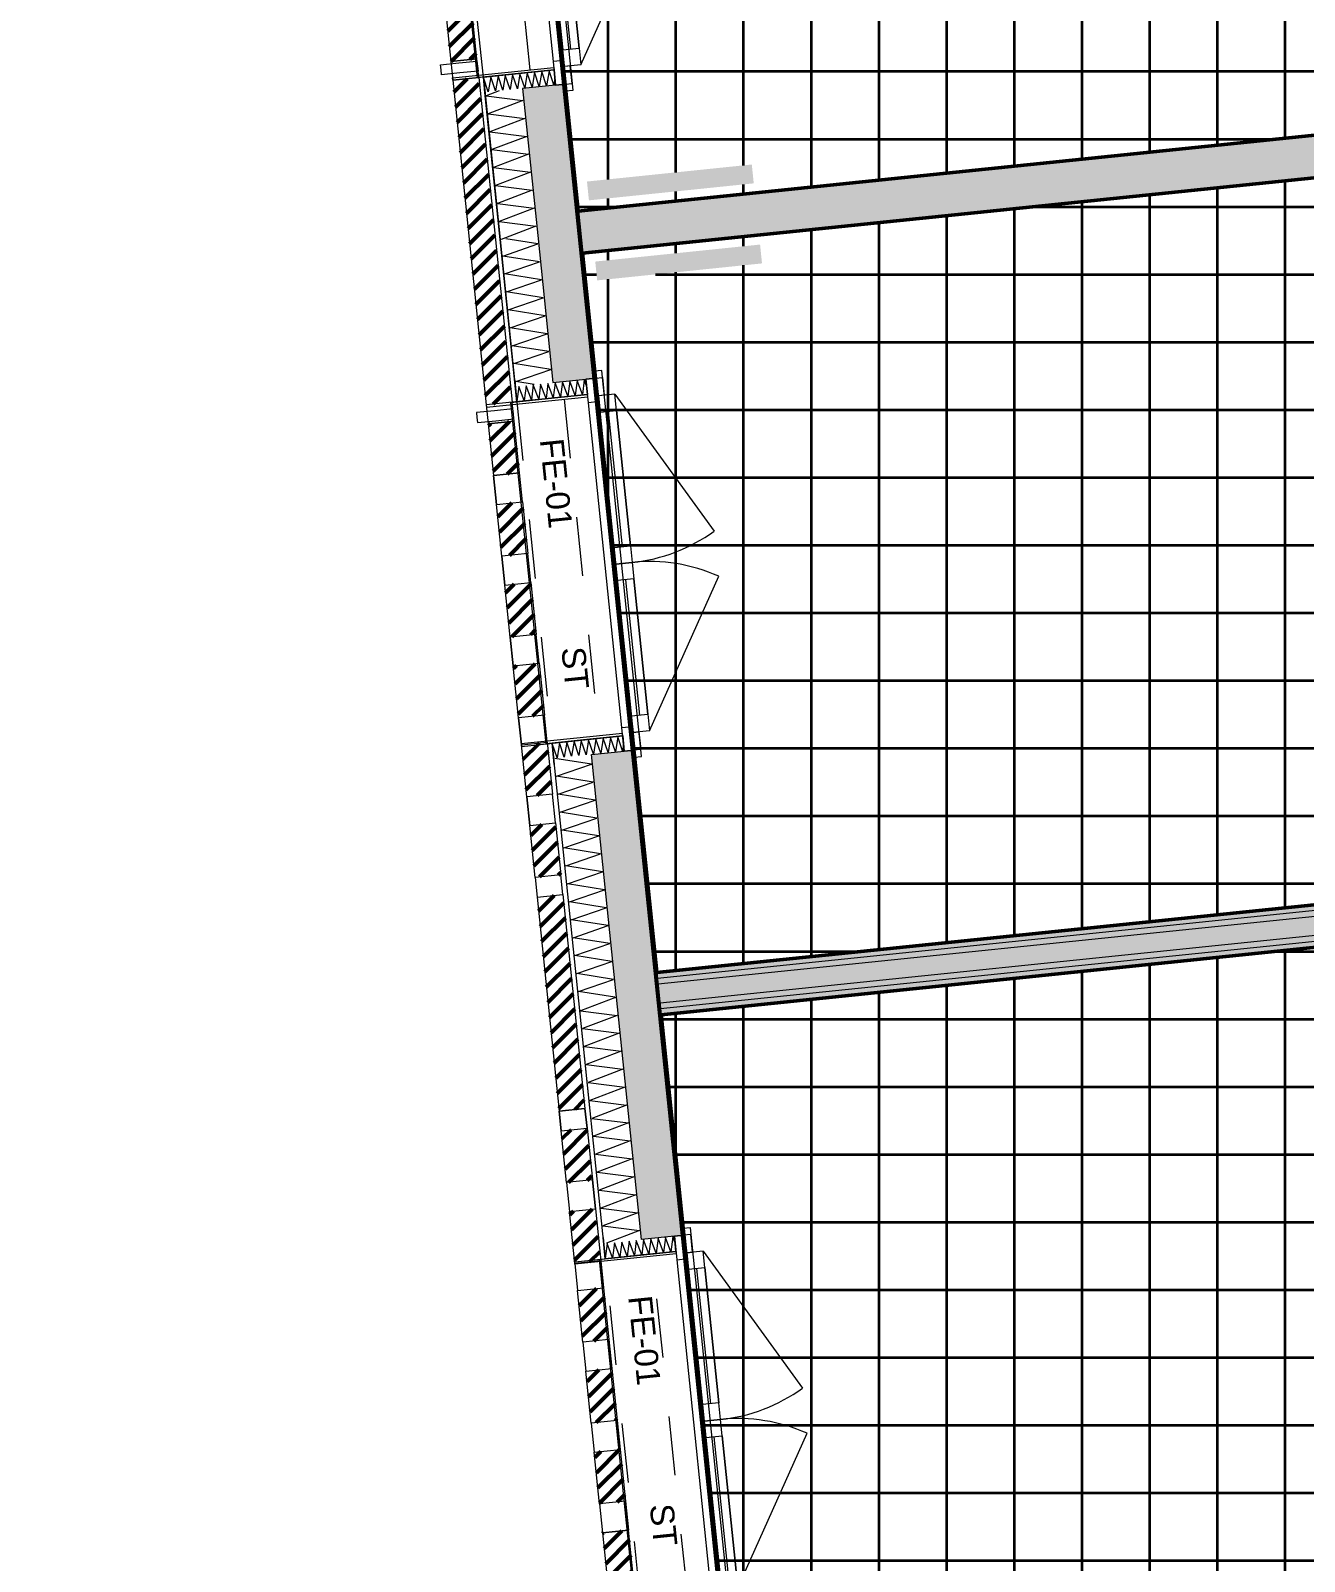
# Model space of a CAD drawing. Header units: metres. Extents: x 399 to 3028, y -427 to 863.
# Drawn here: x 738.3 to 743.69, y -325.49 to -319.02 of the extents above; entities that cross this region are included whole.
import ezdxf

# ---------------------------------------------------------------- set-up
doc = ezdxf.new("R2010")
doc.units = ezdxf.units.M
doc.linetypes.add('IMPORT-Traits plan _6_', pattern=[0.5, 0.25, -0.25])
for name, color, linetype, lineweight in [('01-Dalles_3D_Stylo_No__1', 250, 'Continuous', 9), ('01-Murs LOGTS', 250, 'Continuous', 9), ('01-Murs LOGTS_Stylo_No__1', 250, 'Continuous', 9), ('01-Murs LOGTS_Stylo_No__2', 8, 'Continuous', 9), ('01-Murs_structure', 250, 'Continuous', 9), ('01-Murs_structure_Stylo_No__1', 250, 'Continuous', 9), ('01-Murs_structure_Stylo_No__101', 50, 'Continuous', 50), ('01-Murs_structure_Stylo_No__2', 8, 'Continuous', 9), ('02-Serrurerie_2nd oeuvre_Stylo_No__1', 250, 'Continuous', 9), ('03-Mobilier 3D_3D_Stylo_No__62', 253, 'Continuous', 9), ('06-SHAB pièces 50_Stylo_No__102', 71, 'Continuous', 50), ('AES-Charge', 5, 'Continuous', 35), ('Fenêtres ARCHICAD_Stylo_No__1', 250, 'Continuous', 9), ('Marques de fenêtre ARCHICAD_Stylo_No__1', 250, 'Continuous', 9), ('Plan De Charge - PH R_1_dwg', 8, 'Continuous', 9)]:
    doc.layers.add(name, color=color, linetype=linetype, lineweight=lineweight)
doc.styles.add('Arial', font='arial.ttf', dxfattribs={"height": 0.1})
pattern_1 = [(45, (-84.054, 39.28), (-0.035355339, 0.035355339), [])]

# ---------------------------------------------------------------- blocks, each defined once
blk = doc.blocks.new('Plan De Charge - PH R_1_dwg__X156-779314-Plan De Charge - PH R_1 1_100')
at = {"layer": '01-Murs_structure_Stylo_No__2', "flags": 128}
for points in [[(389.1412, -319.2749), (389.0873, -319.2955), (389.2424, -319.315), (389.0951, -319.3713), (389.2502, -319.3908)], [(389.2502, -319.3908), (389.1029, -319.447), (389.258, -319.4666)], [(389.258, -319.4666), (389.1107, -319.5228), (389.2658, -319.5424)], [(389.2658, -319.5424), (389.1185, -319.5986), (389.2736, -319.6182)], [(389.2736, -319.6182), (389.1263, -319.6744), (389.2814, -319.694)], [(389.2814, -319.694), (389.1342, -319.7502), (389.2893, -319.7698)], [(389.2893, -319.7698), (389.142, -319.826), (389.2971, -319.8456)], [(389.2971, -319.8456), (389.1498, -319.9018), (389.1499, -319.9018)]]:
    blk.add_lwpolyline(points, dxfattribs=at)
blk = doc.blocks.new('Plan De Charge - PH R_1_dwg__X157-779315-Plan De Charge - PH R_1 1_100')
at = {"layer": '01-Murs_structure_Stylo_No__2', "flags": 128}
for points in [[(389.1062, -319.2147), (389.096, -319.278), (389.0754, -319.2179)], [(389.137, -319.2116), (389.1268, -319.2748), (389.1062, -319.2147)], [(389.1677, -319.2084), (389.1576, -319.2716), (389.137, -319.2116)], [(389.1985, -319.2052), (389.1884, -319.2685), (389.1677, -319.2084)], [(389.2293, -319.202), (389.2192, -319.2653), (389.1985, -319.2052)], [(389.2601, -319.1989), (389.25, -319.2621), (389.2293, -319.202)], [(389.2909, -319.1957), (389.2808, -319.2589), (389.2601, -319.1989)], [(389.3217, -319.1925), (389.3115, -319.2557), (389.2909, -319.1957)], [(389.3774, -319.2225), (389.3731, -319.2494), (389.3525, -319.1893), (389.3423, -319.2526), (389.3217, -319.1925)]]:
    blk.add_lwpolyline(points, dxfattribs=at)
blk = doc.blocks.new('Plan De Charge - PH R_1_dwg_Fenêtre châssis double 22-779317-Plan De Charge - PH R_1 1_100')
at = {"layer": 'Fenêtres ARCHICAD_Stylo_No__1', "linetype": 'IMPORT-Traits plan _6_'}
for p, q in [((389.4201, -319.2461), (389.258, -317.6745)), ((389.0752, -319.2164), (388.9265, -317.774)), ((389.2731, -319.1859), (389.1264, -317.7634))]:
    blk.add_line(p, q, dxfattribs=at)
at = {"layer": 'Fenêtres ARCHICAD_Stylo_No__1'}
for p, q in [((389.3403, -317.7414), (389.7594, -318.3206)), ((389.2779, -317.8182), (389.3368, -318.3902)), ((389.3717, -318.3866), (389.3127, -317.8146)), ((389.3512, -318.5294), (389.4102, -319.1014)), ((389.445, -319.0978), (389.386, -318.5258))]:
    blk.add_line(p, q, dxfattribs=at)
at = {"layer": 'Fenêtres ARCHICAD_Stylo_No__1', "flags": 128}
for points in [[(389.2182, -317.6786), (389.2249, -317.7432), (389.2182, -317.6786), (389.258, -317.6745), (389.2182, -317.6786), (389.2285, -317.778), (389.2732, -317.7734), (389.2707, -317.7486), (389.2955, -317.746), (389.2878, -317.6714), (389.4499, -319.2431), (389.453, -319.2729), (389.4232, -319.276), (389.4201, -319.2461), (389.4499, -319.2431), (389.4422, -319.1684), (389.4174, -319.171), (389.4148, -319.1461), (389.37, -319.1508), (389.3803, -319.2502), (389.4201, -319.2461), (389.3803, -319.2502), (389.3736, -319.1856), (389.3803, -319.2502)], [(389.3736, -319.1856), (389.2344, -319.1999), (389.3736, -319.1856), (389.2344, -319.1999), (389.0752, -319.2164), (389.2344, -319.1999), (389.0752, -319.2164), (389.0504, -319.2189), (388.9016, -317.7766), (388.9265, -317.774), (389.0856, -317.7576), (388.9265, -317.774), (389.0856, -317.7576), (389.2249, -317.7432), (389.0856, -317.7576), (389.2249, -317.7432)], [(389.2285, -317.778), (389.2993, -318.4644), (389.37, -319.1508)], [(389.487, -319.1638), (389.4174, -319.171), (389.4102, -319.1014), (389.4798, -319.0942), (389.487, -319.1638), (389.7791, -318.5112)]]:
    blk.add_lwpolyline(points, dxfattribs=at)
for points in [[(389.2549, -317.6446), (389.258, -317.6745), (389.2549, -317.6446), (389.2848, -317.6415), (389.2878, -317.6714), (389.258, -317.6745)], [(388.9172, -317.6845), (388.9265, -317.774)], [(388.7972, -317.7873), (389.2249, -317.7432), (389.2259, -317.7532), (388.7982, -317.7973)], [(389.2707, -317.7486), (389.2779, -317.8182), (389.3475, -317.811), (389.3403, -317.7414)], [(389.3475, -317.811), (389.4065, -318.383), (389.3368, -318.3902), (389.344, -318.4598), (389.4137, -318.4526), (389.4065, -318.383)], [(389.344, -318.4598), (389.3512, -318.5294), (389.4208, -318.5222), (389.4137, -318.4526)], [(389.4208, -318.5222), (389.4798, -319.0942)], [(388.9449, -319.2197), (389.3726, -319.1756), (389.3736, -319.1856), (388.9459, -319.2297)], [(389.0845, -319.3059), (389.0752, -319.2164)], [(389.4232, -319.276), (389.4201, -319.2461)]]:
    blk.add_lwpolyline(points, close=True, dxfattribs=at)
at = {"layer": 'Fenêtres ARCHICAD_Stylo_No__1'}
for centre, start, end in [((389.3403, -317.7414), 275.88815, 305.88815), ((389.487, -319.1638), 65.88815, 95.88815)]:
    blk.add_arc(centre, 0.715, start, end, dxfattribs=at)
blk = doc.blocks.new('Plan De Charge - PH R_1_dwg__X163-779323-Plan De Charge - PH R_1 1_100')
at = {"layer": '01-Murs_structure_Stylo_No__2', "flags": 128}
for points in [[(389.6293, -323.104), (389.6332, -323.1045), (389.4859, -323.1607), (389.641, -323.1803), (389.4937, -323.2365), (389.6488, -323.256)], [(389.6488, -323.256), (389.5015, -323.3123), (389.6566, -323.3318)], [(389.6566, -323.3318), (389.5093, -323.388), (389.6644, -323.4076)], [(389.6644, -323.4076), (389.5171, -323.4638), (389.6723, -323.4834)], [(389.6723, -323.4834), (389.525, -323.5396), (389.6801, -323.5592)], [(389.6801, -323.5592), (389.5328, -323.6154), (389.6879, -323.635), (389.5406, -323.6912), (389.6957, -323.7108), (389.5484, -323.767), (389.7035, -323.7866), (389.5562, -323.8428), (389.7113, -323.8624), (389.564, -323.9186), (389.7192, -323.9381), (389.5719, -323.9944), (389.727, -324.0139), (389.5797, -324.0701), (389.7348, -324.0897), (389.5953, -324.1429)]]:
    blk.add_lwpolyline(points, dxfattribs=at)
blk = doc.blocks.new('Plan De Charge - PH R_1_dwg__X166-779326-Plan De Charge - PH R_1 1_100')
at = {"layer": '01-Murs_structure_Stylo_No__2', "flags": 128}
for points in [[(389.6515, -324.2009), (389.6287, -324.1411), (389.6207, -324.2041)], [(389.6823, -324.1977), (389.6595, -324.1379), (389.6515, -324.2009)], [(389.7131, -324.1946), (389.6903, -324.1347), (389.6823, -324.1977)], [(389.7439, -324.1914), (389.721, -324.1316), (389.7131, -324.1946)], [(389.7747, -324.1882), (389.7518, -324.1284), (389.7439, -324.1914)], [(389.8055, -324.185), (389.7826, -324.1252), (389.7747, -324.1882)], [(389.8362, -324.1819), (389.8134, -324.122), (389.8055, -324.185)], [(389.8847, -324.1411), (389.875, -324.1157), (389.867, -324.1787), (389.8442, -324.1189), (389.8362, -324.1819)], [(389.6207, -324.2041), (389.5979, -324.1443), (389.5899, -324.2073)]]:
    blk.add_lwpolyline(points, dxfattribs=at)
blk = doc.blocks.new('Plan De Charge - PH R_1_dwg_Fenêtre châssis double 22-779327-Plan De Charge - PH R_1 1_100')
at = {"layer": 'Fenêtres ARCHICAD_Stylo_No__1', "linetype": 'IMPORT-Traits plan _6_'}
for p, q in [((390.0837, -325.681), (389.9216, -324.1093)), ((389.9368, -325.6207), (389.7901, -324.1983)), ((389.7388, -325.6512), (389.5901, -324.2088))]:
    blk.add_line(p, q, dxfattribs=at)
at = {"layer": 'Fenêtres ARCHICAD_Stylo_No__1'}
for p, q in [((390.0039, -324.1762), (390.4231, -324.7555)), ((389.9415, -324.253), (390.0005, -324.825)), ((390.0353, -324.8214), (389.9763, -324.2494)), ((390.0148, -324.9642), (390.0738, -325.5362)), ((390.1086, -325.5326), (390.0496, -324.9606))]:
    blk.add_line(p, q, dxfattribs=at)
at = {"layer": 'Fenêtres ARCHICAD_Stylo_No__1', "flags": 128}
for points in [[(389.9186, -324.0794), (389.9216, -324.1093), (389.9186, -324.0794), (389.9484, -324.0764), (389.9515, -324.1062), (389.9216, -324.1093)], [(389.5809, -324.1193), (389.5901, -324.2088)], [(389.4608, -324.2222), (389.8885, -324.178), (389.8895, -324.188), (389.4618, -324.2321)], [(389.9343, -324.1834), (389.9415, -324.253), (390.0111, -324.2458), (390.0039, -324.1762)], [(390.0111, -324.2458), (390.0701, -324.8178), (390.0005, -324.825), (390.0077, -324.8946), (390.0773, -324.8874), (390.0701, -324.8178)], [(390.0077, -324.8946), (390.0148, -324.9642), (390.0845, -324.9571), (390.0773, -324.8874)], [(390.0845, -324.9571), (390.1435, -325.529)], [(389.6085, -325.6546), (390.0362, -325.6105), (390.0373, -325.6204), (389.6095, -325.6645)], [(389.7481, -325.7407), (389.7388, -325.6512)], [(390.0868, -325.7108), (390.0837, -325.681)]]:
    blk.add_lwpolyline(points, close=True, dxfattribs=at)
for points in [[(389.8818, -324.1134), (389.8885, -324.178), (389.8818, -324.1134), (389.9216, -324.1093), (389.8818, -324.1134), (389.8921, -324.2129), (389.9369, -324.2082), (389.9343, -324.1834), (389.9592, -324.1808), (389.9515, -324.1062), (390.1136, -325.6779), (390.1166, -325.7077), (390.0868, -325.7108), (390.0837, -325.681), (390.1136, -325.6779), (390.1059, -325.6033), (390.081, -325.6058), (390.0784, -325.581), (390.0337, -325.5856), (390.0439, -325.6851), (390.0837, -325.681), (390.0439, -325.6851), (390.0373, -325.6204), (390.0439, -325.6851)], [(390.0373, -325.6204), (389.898, -325.6348), (390.0373, -325.6204), (389.898, -325.6348), (389.7388, -325.6512), (389.898, -325.6348), (389.7388, -325.6512), (389.714, -325.6537), (389.5652, -324.2114), (389.5901, -324.2088), (389.7493, -324.1924), (389.5901, -324.2088), (389.7493, -324.1924), (389.8885, -324.178), (389.7493, -324.1924), (389.8885, -324.178)], [(389.8921, -324.2129), (389.9629, -324.8992), (390.0337, -325.5856)], [(390.1506, -325.5987), (390.081, -325.6058), (390.0738, -325.5362), (390.1435, -325.529), (390.1506, -325.5987), (390.4427, -324.946)]]:
    blk.add_lwpolyline(points, dxfattribs=at)
at = {"layer": 'Fenêtres ARCHICAD_Stylo_No__1'}
for centre, start, end in [((390.0039, -324.1762), 275.88815, 305.88815), ((390.1506, -325.5987), 65.88815, 95.88815)]:
    blk.add_arc(centre, 0.715, start, end, dxfattribs=at)
blk = doc.blocks.new('Plan De Charge - PH R_1_dwg__X167-779328-Plan De Charge - PH R_1 1_100')
at = {"layer": '01-Murs_structure_Stylo_No__2'}
blk.add_line((389.3049, -319.9214), (389.17, -319.8997), dxfattribs=at)
at = {"layer": '01-Murs_structure_Stylo_No__2', "flags": 128}
for points in [[(389.3127, -319.9971), (389.157, -319.9722), (389.3049, -319.9214)], [(389.3205, -320.0729), (389.1649, -320.048), (389.3127, -319.9971)], [(389.3283, -320.1487), (389.1727, -320.1238), (389.3205, -320.0729)], [(389.3362, -320.2245), (389.1805, -320.1995), (389.3283, -320.1487)], [(389.344, -320.3003), (389.1883, -320.2753), (389.3362, -320.2245)], [(389.3518, -320.3761), (389.1961, -320.3511), (389.344, -320.3003)], [(389.2895, -320.5152), (389.2118, -320.5027), (389.3596, -320.4519), (389.2039, -320.4269), (389.3518, -320.3761)]]:
    blk.add_lwpolyline(points, dxfattribs=at)
blk = doc.blocks.new('Plan De Charge - PH R_1_dwg__X168-779329-Plan De Charge - PH R_1 1_100')
at = {"layer": '01-Murs_structure_Stylo_No__2', "flags": 128}
for points in [[(389.5863, -322.6497), (389.4306, -322.6248), (389.5785, -322.574), (389.4228, -322.549), (389.5706, -322.4982), (389.415, -322.4732), (389.5628, -322.4224), (389.4072, -322.3974), (389.555, -322.3466), (389.3993, -322.3216), (389.5472, -322.2708), (389.3915, -322.2458), (389.5394, -322.195), (389.3837, -322.17), (389.5316, -322.1192), (389.3774, -322.0945)], [(389.5941, -322.7255), (389.4384, -322.7006), (389.5863, -322.6497)], [(389.6019, -322.8013), (389.4462, -322.7764), (389.5941, -322.7255)], [(389.6097, -322.8771), (389.4541, -322.8521), (389.6019, -322.8013)], [(389.6175, -322.9529), (389.4619, -322.9279), (389.6097, -322.8771)], [(389.6298, -323.1039), (389.4775, -323.0795), (389.6254, -323.0287), (389.4697, -323.0037), (389.6175, -322.9529)]]:
    blk.add_lwpolyline(points, dxfattribs=at)
blk = doc.blocks.new('Plan De Charge - PH R_1_dwg__X169-779330-Plan De Charge - PH R_1 1_100')
at = {"layer": '01-Murs_structure_Stylo_No__2', "flags": 128}
for points in [[(389.3089, -320.5769), (389.2861, -320.5171), (389.2781, -320.5801)], [(389.3397, -320.5738), (389.3168, -320.5139), (389.3089, -320.5769)], [(389.3705, -320.5706), (389.3476, -320.5108), (389.3397, -320.5738)], [(389.4013, -320.5674), (389.3784, -320.5076), (389.3705, -320.5706)], [(389.432, -320.5642), (389.4092, -320.5044), (389.4013, -320.5674)], [(389.4628, -320.5611), (389.44, -320.5012), (389.432, -320.5642)], [(389.5113, -320.5203), (389.5016, -320.4949), (389.4936, -320.5579), (389.4708, -320.4981), (389.4628, -320.5611)], [(389.2473, -320.5833), (389.2245, -320.5235), (389.2165, -320.5865)], [(389.2781, -320.5801), (389.2553, -320.5203), (389.2473, -320.5833)]]:
    blk.add_lwpolyline(points, dxfattribs=at)
blk = doc.blocks.new('Plan De Charge - PH R_1_dwg__X170-779331-Plan De Charge - PH R_1 1_100')
at = {"layer": '01-Murs_structure_Stylo_No__2', "flags": 128}
for points in [[(389.6119, -322.0065), (389.6018, -322.0698), (389.5811, -322.0097)], [(389.6677, -322.0365), (389.6633, -322.0634), (389.6427, -322.0034), (389.6326, -322.0666), (389.6119, -322.0065)], [(389.3964, -322.0288), (389.3862, -322.092), (389.3656, -322.0319)], [(389.4272, -322.0256), (389.417, -322.0888), (389.3964, -322.0288)], [(389.458, -322.0224), (389.4478, -322.0857), (389.4272, -322.0256)], [(389.4887, -322.0192), (389.4786, -322.0825), (389.458, -322.0224)], [(389.5195, -322.0161), (389.5094, -322.0793), (389.4887, -322.0192)], [(389.5503, -322.0129), (389.5402, -322.0761), (389.5195, -322.0161)], [(389.5811, -322.0097), (389.571, -322.073), (389.5503, -322.0129)]]:
    blk.add_lwpolyline(points, dxfattribs=at)
blk = doc.blocks.new('Plan De Charge - PH R_1_dwg_Fenêtre châssis double 22-779332-Plan De Charge - PH R_1 1_100')
at = {"layer": 'Fenêtres ARCHICAD_Stylo_No__1', "linetype": 'IMPORT-Traits plan _6_'}
for p, q in [((389.5482, -320.4885), (389.7103, -322.0602)), ((389.4167, -320.5775), (389.5634, -321.9999)), ((389.2167, -320.588), (389.3654, -322.0304))]:
    blk.add_line(p, q, dxfattribs=at)
at = {"layer": 'Fenêtres ARCHICAD_Stylo_No__1'}
for p, q in [((389.6271, -321.2042), (389.5681, -320.6322)), ((389.6029, -320.6286), (389.6619, -321.2006)), ((389.7004, -321.9154), (389.6414, -321.3434)), ((389.6762, -321.3399), (389.7352, -321.9118)), ((389.7772, -321.9779), (390.0693, -321.3252))]:
    blk.add_line(p, q, dxfattribs=at)
at = {"layer": 'Fenêtres ARCHICAD_Stylo_No__1', "flags": 128}
for points in [[(389.2074, -320.4985), (389.2167, -320.588)], [(389.5451, -320.4587), (389.5482, -320.4885)], [(389.0884, -320.6113), (389.5161, -320.5672), (389.5151, -320.5573), (389.0874, -320.6014)], [(389.6967, -321.197), (389.6377, -320.625)], [(389.6342, -321.2738), (389.6271, -321.2042), (389.6967, -321.197), (389.7039, -321.2666)], [(389.77, -321.9082), (389.711, -321.3363), (389.6414, -321.3434), (389.6342, -321.2738), (389.7039, -321.2666), (389.711, -321.3363)], [(389.7076, -321.985), (389.7004, -321.9154), (389.77, -321.9082), (389.7772, -321.9779)], [(389.2361, -322.0437), (389.6638, -321.9996), (389.6628, -321.9897), (389.2351, -322.0338)], [(389.3747, -322.1199), (389.3654, -322.0304)], [(389.7134, -322.09), (389.7103, -322.0602), (389.7134, -322.09), (389.7432, -322.0869), (389.7401, -322.0571), (389.7103, -322.0602)]]:
    blk.add_lwpolyline(points, close=True, dxfattribs=at)
for points in [[(389.6705, -322.0643), (389.6638, -321.9996), (389.6705, -322.0643), (389.7103, -322.0602), (389.6705, -322.0643), (389.6603, -321.9648), (389.705, -321.9602), (389.7076, -321.985), (389.7325, -321.9825), (389.7401, -322.0571), (389.5781, -320.4854), (389.575, -320.4556), (389.5451, -320.4587), (389.5482, -320.4885), (389.5781, -320.4854), (389.5858, -320.56), (389.5609, -320.5626), (389.5635, -320.5875), (389.5187, -320.5921), (389.5084, -320.4926), (389.5482, -320.4885), (389.5084, -320.4926), (389.5151, -320.5573), (389.5084, -320.4926)], [(389.6638, -321.9996), (389.5246, -322.014), (389.6638, -321.9996), (389.5246, -322.014), (389.3654, -322.0304), (389.5246, -322.014), (389.3654, -322.0304), (389.3406, -322.0329), (389.1918, -320.5906), (389.2167, -320.588), (389.3758, -320.5716), (389.2167, -320.588), (389.3758, -320.5716), (389.5151, -320.5573), (389.3758, -320.5716), (389.5151, -320.5573)], [(389.6305, -320.5554), (389.5609, -320.5626), (389.5681, -320.6322), (389.6377, -320.625), (389.6305, -320.5554), (390.0497, -321.1347)], [(389.6603, -321.9648), (389.5895, -321.2784), (389.5187, -320.5921)]]:
    blk.add_lwpolyline(points, dxfattribs=at)
at = {"layer": 'Fenêtres ARCHICAD_Stylo_No__1'}
for centre, start, end in [((389.6305, -320.5554), 275.88815, 305.88815), ((389.7772, -321.9779), 65.88815, 95.88815)]:
    blk.add_arc(centre, 0.715, start, end, dxfattribs=at)
blk = doc.blocks.new('Plan De Charge - PH R_1_dwg-779150-Plan De Charge - PH R_1 1_100')
at = {"layer": '01-Murs LOGTS', "lineweight": 35}
for color, points in [(18, [(389.4951, -319.9608), (395.8656, -319.3038), (395.8463, -319.1249), (389.4767, -319.7818), (389.4874, -319.8858)]), (10, [(389.8107, -323.0241), (395.3666, -322.4511), (395.3641, -322.4262), (389.8081, -322.9992)]), (10, [(389.8133, -323.049), (395.3692, -322.476), (395.3666, -322.4511), (389.8107, -323.0241)]), (10, [(389.824, -323.1534), (395.38, -322.5804), (395.3774, -322.5556), (389.8215, -323.1285)]), (10, [(389.8266, -323.1783), (395.3825, -322.6053), (395.3774, -322.5807), (389.824, -323.1534)])]:
    blk.add_hatch(color=color, dxfattribs=at).paths.add_polyline_path(points)
at = {"layer": '01-Murs LOGTS_Stylo_No__2'}
h = blk.add_hatch(dxfattribs=at)
h.set_pattern_fill('FP_68', color=256, style=0, pattern_type=2)
h.set_pattern_definition([(275.888, (-84.054, 39.28), (0.051725665, 0.0053343786), [0.03, -0.06]), (275.888, (-84.023, 39.238), (0.051725665, 0.0053343786), [0.03, -0.06]), (335.888, (-84.05, 39.25), (0.021243125, 0.047462929), [0.03, -0.06]), (335.888, (-83.999, 39.256), (0.021243125, 0.047462929), [0.03, -0.06]), (35.888, (-84.054, 39.28), (-0.03048254, 0.0421285505), [0.03, -0.06]), (35.888, (-84.002, 39.285), (-0.03048254, 0.0421285505), [0.03, -0.06])])
h.paths.add_polyline_path([(389.8215, -323.1285), (395.3774, -322.5556), (395.3666, -322.4762), (389.8133, -323.049), (389.8189, -323.1032)])
at = {"layer": '01-Murs_structure', "lineweight": 35}
for points in [[(389.3051, -319.8858), (389.4842, -319.8673), (389.4201, -319.2461), (389.241, -319.2646), (389.258, -319.4291)], [(389.3692, -320.507), (389.5482, -320.4885), (389.4842, -319.8673), (389.3051, -319.8858), (389.3677, -320.4926)], [(389.6369, -323.1032), (389.816, -323.0847), (389.7103, -322.0602), (389.5313, -322.0786), (389.635, -323.0847)], [(389.7426, -324.1278), (389.9216, -324.1093), (389.8133, -323.085), (389.6369, -323.1032), (389.7411, -324.1134)]]:
    blk.add_hatch(color=18, dxfattribs=at).paths.add_polyline_path(points)
at = {"layer": '01-Murs_structure_Stylo_No__101'}
h = blk.add_hatch(dxfattribs=at)
h.set_pattern_fill('FP_65', color=256, style=0, pattern_type=2)
h.set_pattern_definition(pattern_1)
h.paths.add_polyline_path([(388.9377, -319.1504), (389.0471, -319.1391), (389.0246, -318.9202), (388.9152, -318.9315)])
h = blk.add_hatch(dxfattribs=at)
h.set_pattern_fill('FP_65', color=256, style=0, pattern_type=2)
h.set_pattern_definition(pattern_1)
h.paths.add_polyline_path([(389.0166, -319.9155), (389.1261, -319.9042), (389.0553, -319.2186), (388.9459, -319.2299), (388.9733, -319.4952)])
h = blk.add_hatch(dxfattribs=at)
h.set_pattern_fill('FP_65', color=256, style=0, pattern_type=2)
h.set_pattern_definition(pattern_1)
h.paths.add_polyline_path([(389.0873, -320.6012), (389.1968, -320.5899), (389.1261, -319.9042), (389.0166, -319.9155)])
h = blk.add_hatch(dxfattribs=at)
h.set_pattern_fill('FP_65', color=256, style=0, pattern_type=2)
h.set_pattern_definition(pattern_1)
h.paths.add_polyline_path([(389.1181, -320.8995), (389.2275, -320.8882), (389.205, -320.6694), (389.0955, -320.6807)])
h = blk.add_hatch(dxfattribs=at)
h.set_pattern_fill('FP_65', color=256, style=0, pattern_type=2)
h.set_pattern_definition(pattern_1)
h.paths.add_polyline_path([(389.1533, -321.2407), (389.2627, -321.2294), (389.2402, -321.0106), (389.1307, -321.0218)])
h = blk.add_hatch(dxfattribs=at)
h.set_pattern_fill('FP_65', color=256, style=0, pattern_type=2)
h.set_pattern_definition(pattern_1)
h.paths.add_polyline_path([(389.1885, -321.5818), (389.2979, -321.5706), (389.2753, -321.3517), (389.1659, -321.363)])
h = blk.add_hatch(dxfattribs=at)
h.set_pattern_fill('FP_65', color=256, style=0, pattern_type=2)
h.set_pattern_definition(pattern_1)
h.paths.add_polyline_path([(389.2237, -321.923), (389.3331, -321.9117), (389.3105, -321.6929), (389.2011, -321.7042)])
h = blk.add_hatch(dxfattribs=at)
h.set_pattern_fill('FP_65', color=256, style=0, pattern_type=2)
h.set_pattern_definition(pattern_1)
h.paths.add_polyline_path([(389.2581, -322.2565), (389.3675, -322.2452), (389.3449, -322.0263), (389.2355, -322.0376)])
h = blk.add_hatch(dxfattribs=at)
h.set_pattern_fill('FP_65', color=256, style=0, pattern_type=2)
h.set_pattern_definition(pattern_1)
h.paths.add_polyline_path([(389.2932, -322.5976), (389.4027, -322.5863), (389.3801, -322.3675), (389.2707, -322.3788)])
h = blk.add_hatch(dxfattribs=at)
h.set_pattern_fill('FP_65', color=256, style=0, pattern_type=2)
h.set_pattern_definition(pattern_1)
h.paths.add_polyline_path([(389.3484, -323.1329), (389.4579, -323.1217), (389.4113, -322.6701), (389.3019, -322.6814)])
h = blk.add_hatch(dxfattribs=at)
h.set_pattern_fill('FP_65', color=256, style=0, pattern_type=2)
h.set_pattern_definition(pattern_1)
h.paths.add_polyline_path([(389.395, -323.5845), (389.5044, -323.5732), (389.4579, -323.1217), (389.3484, -323.1329)])
h = blk.add_hatch(dxfattribs=at)
h.set_pattern_fill('FP_65', color=256, style=0, pattern_type=2)
h.set_pattern_definition(pattern_1)
h.paths.add_polyline_path([(389.4262, -323.8871), (389.5356, -323.8758), (389.5131, -323.657), (389.4037, -323.6683)])
h = blk.add_hatch(dxfattribs=at)
h.set_pattern_fill('FP_65', color=256, style=0, pattern_type=2)
h.set_pattern_definition(pattern_1)
h.paths.add_polyline_path([(389.4614, -324.2283), (389.5708, -324.217), (389.5483, -323.9981), (389.4388, -324.0094)])
h = blk.add_hatch(dxfattribs=at)
h.set_pattern_fill('FP_65', color=256, style=0, pattern_type=2)
h.set_pattern_definition(pattern_1)
h.paths.add_polyline_path([(389.4958, -324.5617), (389.6052, -324.5504), (389.5827, -324.3316), (389.4732, -324.3429)])
h = blk.add_hatch(dxfattribs=at)
h.set_pattern_fill('FP_65', color=256, style=0, pattern_type=2)
h.set_pattern_definition(pattern_1)
h.paths.add_polyline_path([(389.531, -324.9029), (389.6404, -324.8916), (389.6178, -324.6727), (389.5084, -324.684)])
h = blk.add_hatch(dxfattribs=at)
h.set_pattern_fill('FP_65', color=256, style=0, pattern_type=2)
h.set_pattern_definition(pattern_1)
h.paths.add_polyline_path([(389.5662, -325.244), (389.6756, -325.2327), (389.653, -325.0139), (389.5436, -325.0252)])
h = blk.add_hatch(dxfattribs=at)
h.set_pattern_fill('FP_65', color=256, style=0, pattern_type=2)
h.set_pattern_definition(pattern_1)
h.paths.add_polyline_path([(389.6014, -325.5852), (389.7108, -325.5739), (389.6882, -325.3551), (389.5788, -325.3664)])
at = {"layer": '03-Mobilier 3D_3D_Stylo_No__62', "lineweight": 35}
for points in [[(389.521, -319.737), (390.2173, -319.6652), (390.2091, -319.5856), (389.5128, -319.6575)], [(389.5559, -320.0752), (390.2522, -320.0034), (390.244, -319.9238), (389.5477, -319.9956), (389.5482, -320.0006)]]:
    blk.add_hatch(color=43, dxfattribs=at).paths.add_polyline_path(points)
at = {"layer": 'AES-Charge'}
h = blk.add_hatch(dxfattribs=at)
h.set_pattern_fill('FP_93', color=1, style=0, pattern_type=2)
h.set_pattern_definition([(0, (46.337, 45.172), (0, 0.286), []), (90, (46.337, 45.172), (-0.286, 2e-17), [])])
h.paths.add_polyline_path([(390.8075, -332.6989), (393.8102, -332.5987), (393.8101, -332.5933), (393.8299, -332.593), (393.83, -332.5991), (393.9145, -332.5964), (393.9144, -332.5914), (393.9343, -332.5911), (393.9343, -332.5957), (397.2228, -332.4872), (397.0443, -330.7576), (396.4523, -330.8187), (396.4217, -330.5218), (396.1257, -330.5523), (396.1205, -330.5026), (397.0084, -330.4105), (396.9241, -329.593), (396.1118, -329.6768), (396.0436, -329.0404), (390.4896, -329.6132), (390.4737, -329.4339), (396.0277, -328.8611), (395.9617, -328.2208), (396.7738, -328.1365), (396.6894, -327.3191), (395.8016, -327.4106), (395.7965, -327.3609), (396.0925, -327.3304), (396.0619, -327.0334), (396.6536, -326.9719), (396.5264, -325.739), (390.1581, -326.3957), (390.1396, -326.2167), (396.5079, -325.5596), (396.3806, -324.3265), (395.789, -324.3875), (395.7584, -324.0906), (395.4624, -324.1211), (395.4573, -324.0713), (396.3448, -323.9793), (396.2604, -323.1618), (395.4486, -323.2456), (395.38, -322.6056), (389.8266, -323.1783), (389.8107, -322.999), (395.3641, -322.4262), (395.298, -321.786), (396.1097, -321.7017), (396.0254, -320.8843), (395.138, -320.9758), (395.1329, -320.9261), (395.4289, -320.8955), (395.3982, -320.5986), (395.9896, -320.5371), (395.8623, -319.3042), (389.4951, -319.9608), (389.4767, -319.7818), (395.8438, -319.1248), (395.7166, -317.8917), (395.1254, -317.9527), (395.0947, -317.6557), (394.7988, -317.6863), (394.7936, -317.6365), (395.6807, -317.5444), (395.5964, -316.7271), (394.7849, -316.8108), (394.7163, -316.1707), (389.1636, -316.7434), (389.1477, -316.5641), (394.7004, -315.9914), (394.6344, -315.3511), (395.4457, -315.2669), (395.3614, -314.4495), (394.4744, -314.541), (394.4693, -314.4912), (394.7652, -314.4607), (394.7346, -314.1638), (395.3255, -314.1022), (395.1983, -312.8694), (388.8321, -313.5259), (388.8137, -313.3469), (395.1798, -312.69), (395.0525, -311.4569), (394.4617, -311.5178), (394.4311, -311.2209), (394.1351, -311.2514), (394.13, -311.2017), (395.0167, -311.1096), (394.9301, -310.2925), (394.1213, -310.3759), (394.0527, -309.7359), (388.5006, -310.3085), (388.4847, -310.1292), (394.0368, -309.5566), (393.9708, -308.9163), (394.7817, -308.832), (394.6973, -308.0147), (393.8108, -308.1062), (393.8056, -308.0564), (394.1016, -308.0259), (394.071, -307.729), (394.6615, -307.6674), (394.5343, -306.4346), (388.1692, -307.0911), (388.1507, -306.912), (394.5157, -306.2551), (394.3885, -305.0221), (393.7981, -305.083), (393.7675, -304.7861), (393.4715, -304.8166), (393.4664, -304.7669), (394.3527, -304.6748), (394.2671, -303.8576), (393.4577, -303.9411), (393.3891, -303.3011), (387.8377, -303.8736), (387.8218, -303.6943), (393.3732, -303.1218), (393.3071, -302.4815), (394.1176, -302.3972), (394.0333, -301.5799), (393.1471, -301.6713), (393.142, -301.6216), (393.438, -301.5911), (393.4074, -301.2941), (393.9975, -301.2326), (393.8702, -299.9998), (387.5062, -300.6562), (387.4877, -300.4771), (391.3272, -300.0811), (391.2099, -298.9439), (390.5633, -299.0106), (390.4945, -298.3429), (390.5442, -298.3378), (390.6079, -298.9557), (391.8227, -298.8304), (391.7589, -298.2125), (391.8087, -298.2074), (391.8331, -298.4441), (391.9366, -298.4334), (391.9418, -298.4831), (391.8382, -298.4938), (391.8775, -298.875), (391.2596, -298.9387), (391.3769, -300.076), (393.0392, -299.9026), (392.9672, -299.204), (393.7794, -299.1198), (393.6951, -298.3023), (392.8072, -298.3939), (392.802, -298.3441), (393.098, -298.3136), (393.0674, -298.0167), (393.6592, -297.9551), (393.5069, -296.4786), (392.8852, -296.5687), (392.8847, -296.5658), (391.994, -296.6948), (391.9945, -296.6978), (389.6841, -297.0326), (389.6837, -297.0295), (388.793, -297.1585), (388.7934, -297.1617), (387.1676, -297.3983), (387.226, -297.9667), (387.2215, -297.9671), (387.3836, -299.5388), (387.3878, -299.5384), (387.5573, -301.184), (387.5533, -301.1844), (387.7153, -302.7561), (387.7194, -302.7557), (387.9307, -304.8048), (387.9266, -304.8052), (388.0887, -306.3769), (388.0928, -306.3765), (388.221, -307.6188), (388.2168, -307.6193), (388.3788, -309.1909), (388.383, -309.1905), (388.5944, -311.2396), (388.5901, -311.2401), (388.7522, -312.8118), (388.7565, -312.8113), (388.8846, -314.0537), (388.8803, -314.0541), (389.0423, -315.6258), (389.0467, -315.6253), (389.258, -317.6745), (389.2536, -317.6749), (389.4157, -319.2466), (389.4201, -319.2461), (389.5482, -320.4885), (389.5438, -320.489), (389.7058, -322.0606), (389.7103, -322.0602), (389.9216, -324.1093), (389.9171, -324.1098), (390.0792, -325.6814), (390.0837, -325.681), (390.2118, -326.9233), (390.2073, -326.9238), (390.3693, -328.4955), (390.3739, -328.495), (390.5853, -330.5441), (390.5806, -330.5446), (390.7426, -332.1163), (390.7474, -332.1158), (390.8065, -332.6898)])
h.paths.add_polyline_path([(390.8574, -332.6644), (390.8547, -332.5845), (391.5543, -332.5609), (391.557, -332.6409), (391.1959, -332.653)])
h.paths.add_polyline_path([(393.8737, -331.0894), (393.8048, -330.4218), (394.4514, -330.3551), (394.3341, -329.2178), (394.3838, -329.2127), (394.5011, -330.35), (395.119, -330.2863), (395.1516, -330.6025), (395.2551, -330.5918), (395.2603, -330.6416), (395.1567, -330.6522), (395.1878, -330.9539), (395.1381, -330.959), (395.0744, -330.3411), (393.8597, -330.4664), (393.9234, -331.0843)])
h.paths.add_polyline_path([(396.4969, -330.7638), (396.9943, -330.7125), (396.9739, -330.5151), (396.4765, -330.5664), (396.4916, -330.7125)])
h.paths.add_polyline_path([(394.3154, -329.0376), (394.1982, -327.9004), (393.5516, -327.967), (393.4828, -327.2994), (393.5325, -327.2943), (393.5962, -327.9122), (394.8109, -327.7869), (394.7472, -327.169), (394.7969, -327.1639), (394.8276, -327.4608), (394.9311, -327.4501), (394.9362, -327.4999), (394.8327, -327.5105), (394.8658, -327.8315), (394.2479, -327.8952), (394.3652, -329.0325)])
h.paths.add_polyline_path([(396.1371, -327.2755), (396.6345, -327.2242), (396.6141, -327.0268), (396.1167, -327.078), (396.1313, -327.2191)])
h.paths.add_polyline_path([(390.2195, -326.51), (390.2118, -326.4304), (390.9076, -326.3586), (390.9158, -326.4382)])
h.paths.add_polyline_path([(390.1847, -326.1719), (390.1765, -326.0923), (390.8728, -326.0205), (390.881, -326.1)])
h.paths.add_polyline_path([(393.2099, -324.6535), (393.141, -323.9859), (393.7876, -323.9192), (393.6703, -322.7819), (393.72, -322.7768), (393.8373, -323.914), (394.4552, -323.8503), (394.4883, -324.1713), (394.5919, -324.1606), (394.597, -324.2103), (394.4934, -324.221), (394.5241, -324.5179), (394.4743, -324.5231), (394.4106, -323.9052), (393.1959, -324.0305), (393.2596, -324.6483)])
h.paths.add_polyline_path([(395.8336, -324.3326), (396.331, -324.2813), (396.3106, -324.0839), (395.8132, -324.1352), (395.8278, -324.2762)])
h.paths.add_polyline_path([(393.6518, -322.6028), (393.5345, -321.4655), (392.888, -321.5322), (392.8191, -320.8646), (392.8689, -320.8595), (392.9326, -321.4773), (394.1473, -321.3521), (394.0836, -320.7342), (394.1333, -320.7291), (394.1639, -321.026), (394.2675, -321.0153), (394.2726, -321.065), (394.1691, -321.0757), (394.2022, -321.3967), (393.5843, -321.4604), (393.7016, -322.5977)])
h.paths.add_polyline_path([(395.4735, -320.8407), (395.9708, -320.7894), (395.9505, -320.5919), (395.4531, -320.6432), (395.4677, -320.7843)])
h.paths.add_polyline_path([(389.5559, -320.0752), (389.5482, -319.9955), (390.244, -319.9238), (390.2522, -320.0034)])
h.paths.add_polyline_path([(389.521, -319.737), (389.5128, -319.6575), (390.2091, -319.5856), (390.2173, -319.6652)])
h.paths.add_polyline_path([(392.5462, -318.2187), (392.4774, -317.551), (393.124, -317.4843), (393.0067, -316.3471), (393.0564, -316.3419), (393.1737, -317.4792), (393.7916, -317.4155), (393.8247, -317.7365), (393.9282, -317.7258), (393.9334, -317.7755), (393.8298, -317.7862), (393.8604, -318.0831), (393.8107, -318.0882), (393.747, -317.4704), (392.5323, -317.5956), (392.596, -318.2135)])
h.paths.add_polyline_path([(395.17, -317.8978), (395.6673, -317.8465), (395.647, -317.649), (395.1496, -317.7003), (395.1642, -317.8414)])
h.paths.add_polyline_path([(392.9882, -316.168), (392.8709, -315.0307), (392.2243, -315.0974), (392.1555, -314.4298), (392.2052, -314.4246), (392.269, -315.0425), (393.4837, -314.9173), (393.4199, -314.2994), (393.4697, -314.2942), (393.5003, -314.5912), (393.6038, -314.5805), (393.609, -314.6302), (393.5054, -314.6409), (393.5385, -314.9619), (392.9206, -315.0256), (393.0379, -316.1629)])
h.paths.add_polyline_path([(394.8098, -314.4058), (395.3072, -314.3546), (395.2868, -314.1571), (394.7895, -314.2084), (394.804, -314.3494)])
h.paths.add_polyline_path([(388.8923, -313.6403), (388.8846, -313.5607), (389.5804, -313.489), (389.5886, -313.5685)])
h.paths.add_polyline_path([(388.8574, -313.3022), (388.8492, -313.2226), (389.5455, -313.1508), (389.5537, -313.2304)])
h.paths.add_polyline_path([(391.8826, -311.7838), (391.8138, -311.1162), (392.4603, -311.0495), (392.343, -309.9122), (392.3928, -309.9071), (392.5101, -311.0444), (393.1279, -310.9807), (393.1611, -311.3016), (393.2646, -311.291), (393.2697, -311.3407), (393.1662, -311.3514), (393.1968, -311.6483), (393.1471, -311.6534), (393.0833, -311.0355), (391.8686, -311.1608), (391.9324, -311.7787)])
h.paths.add_polyline_path([(394.5063, -311.463), (395.0037, -311.4117), (394.9833, -311.2142), (394.486, -311.2655), (394.5005, -311.4065)])
h.paths.add_polyline_path([(392.3246, -309.7332), (392.2073, -308.5959), (391.5607, -308.6626), (391.4919, -307.9949), (391.5416, -307.9898), (391.6053, -308.6077), (392.82, -308.4824), (392.7563, -307.8645), (392.8061, -307.8594), (392.8367, -308.1563), (392.9402, -308.1457), (392.9453, -308.1954), (392.8418, -308.2061), (392.8749, -308.527), (392.257, -308.5908), (392.3743, -309.728)])
h.paths.add_polyline_path([(394.1462, -307.971), (394.6436, -307.9197), (394.6232, -307.7223), (394.1259, -307.7736), (394.1404, -307.9146)])
h.paths.add_polyline_path([(388.2287, -307.2055), (388.221, -307.1259), (388.9168, -307.0541), (388.925, -307.1337)])
h.paths.add_polyline_path([(388.1938, -306.8674), (388.1856, -306.7878), (388.8819, -306.716), (388.8901, -306.7956)])
h.paths.add_polyline_path([(391.219, -305.349), (391.1501, -304.6814), (391.7967, -304.6147), (391.6794, -303.4774), (391.7291, -303.4723), (391.8464, -304.6096), (392.4643, -304.5458), (392.4974, -304.8668), (392.601, -304.8561), (392.6061, -304.9059), (392.5026, -304.9166), (392.5332, -305.2135), (392.4834, -305.2186), (392.4197, -304.6007), (391.205, -304.726), (391.2687, -305.3439)])
h.paths.add_polyline_path([(393.8427, -305.0281), (394.3401, -304.9768), (394.3197, -304.7794), (393.8224, -304.8307), (393.8369, -304.9717)])
h.paths.add_polyline_path([(391.6609, -303.2983), (391.5437, -302.1611), (390.8971, -302.2277), (390.8282, -301.5601), (390.878, -301.555), (390.9417, -302.1729), (392.1564, -302.0476), (392.0927, -301.4297), (392.1424, -301.4246), (392.173, -301.7215), (392.2766, -301.7108), (392.2817, -301.7606), (392.1782, -301.7713), (392.2113, -302.0922), (391.5934, -302.1559), (391.7107, -303.2932)])
h.paths.add_polyline_path([(393.4826, -301.5362), (393.9799, -301.4849), (393.9596, -301.2875), (393.4622, -301.3388), (393.4768, -301.4798)])
h.paths.add_polyline_path([(387.565, -300.7707), (387.5573, -300.6911), (388.2531, -300.6193), (388.2613, -300.6989)])
h.paths.add_polyline_path([(393.0768, -299.297), (393.79, -299.2225), (393.7897, -299.2192), (393.0764, -299.2928), (393.0768, -299.297)])
h.paths.add_polyline_path([(393.1426, -298.2588), (393.64, -298.2075), (393.6196, -298.01), (393.1223, -298.0613), (393.1368, -298.2023)])
h.paths.add_polyline_path([(387.2297, -297.506), (387.2182, -297.4269), (387.911, -297.3265), (387.9224, -297.4056), (387.4677, -297.4715)])
at = {"color": 8, "lineweight": 9, "flags": 128}
for points in [[(388.9459, -319.2299), (389.0553, -319.2186), (389.0471, -319.1391), (388.9377, -319.1504)], [(389.1968, -320.5899), (389.0873, -320.6012), (389.0955, -320.6807), (389.205, -320.6694)], [(389.1307, -321.0218), (389.2402, -321.0106), (389.2275, -320.8882), (389.1181, -320.8995)], [(389.1659, -321.363), (389.2753, -321.3517), (389.2627, -321.2294), (389.1533, -321.2407)], [(389.2011, -321.7042), (389.3105, -321.6929), (389.2979, -321.5706), (389.1885, -321.5818)], [(389.2355, -322.0376), (389.3449, -322.0263), (389.3331, -321.9117), (389.2237, -321.923)], [(389.2707, -322.3788), (389.3801, -322.3675), (389.3675, -322.2452), (389.2581, -322.2565)], [(389.3019, -322.6814), (389.4113, -322.6701), (389.4027, -322.5863), (389.2932, -322.5976)], [(389.5044, -323.5732), (389.395, -323.5845), (389.4037, -323.6683), (389.5131, -323.657)], [(389.5356, -323.8758), (389.4262, -323.8871), (389.4388, -324.0094), (389.5483, -323.9981)], [(389.5708, -324.217), (389.4614, -324.2283), (389.4732, -324.3429), (389.5827, -324.3316)], [(389.6052, -324.5504), (389.4958, -324.5617), (389.5084, -324.684), (389.6178, -324.6727)], [(389.6404, -324.8916), (389.531, -324.9029), (389.5436, -325.0252), (389.653, -325.0139)], [(389.6756, -325.2327), (389.5662, -325.244), (389.5788, -325.3664), (389.6882, -325.3551)]]:
    blk.add_lwpolyline(points, close=True, dxfattribs=at)
at = {"layer": '01-Dalles_3D_Stylo_No__1', "flags": 128}
blk.add_lwpolyline([(393.5138, -296.4776), (387.1668, -297.3975), (390.8082, -332.7056), (397.2277, -332.4894)], close=True, dxfattribs=at)
at = {"layer": '01-Murs LOGTS_Stylo_No__1'}
for p, q in [((395.3666, -322.4511), (389.8107, -323.0241)), ((395.3692, -322.476), (389.8133, -323.049)), ((395.3774, -322.5556), (389.8215, -323.1285)), ((395.38, -322.5804), (389.824, -323.1534))]:
    blk.add_line(p, q, dxfattribs=at)
at = {"layer": '01-Murs LOGTS_Stylo_No__1', "flags": 128}
for points in [[(395.8471, -319.1248), (389.4767, -319.7818), (389.4951, -319.9608), (395.8656, -319.3038)], [(389.8266, -323.1783), (395.3825, -322.6053), (395.3641, -322.4262), (389.8081, -322.9992)]]:
    blk.add_lwpolyline(points, close=True, dxfattribs=at)
at = {"layer": '01-Murs_structure_Stylo_No__1'}
blk.add_line((389.5482, -320.4885), (389.5451, -320.4587), dxfattribs=at)
at = {"layer": '01-Murs_structure_Stylo_No__1', "flags": 128}
for points in [[(388.9377, -319.1504), (389.0471, -319.1391), (389.0246, -318.9202), (388.9152, -318.9315)], [(389.205, -320.6694), (389.0955, -320.6807), (389.1181, -320.8995), (389.2275, -320.8882)], [(389.2402, -321.0106), (389.2627, -321.2294), (389.1533, -321.2407), (389.1307, -321.0218)], [(389.2753, -321.3517), (389.2979, -321.5706), (389.1885, -321.5818), (389.1659, -321.363)], [(389.3105, -321.6929), (389.3331, -321.9117), (389.2237, -321.923), (389.2011, -321.7042)], [(389.3449, -322.0263), (389.3675, -322.2452), (389.2581, -322.2565), (389.2355, -322.0376)], [(389.3801, -322.3675), (389.4027, -322.5863), (389.2932, -322.5976), (389.2707, -322.3788)], [(389.4262, -323.8871), (389.4037, -323.6683), (389.5131, -323.657), (389.5356, -323.8758)], [(389.4614, -324.2283), (389.4388, -324.0094), (389.5483, -323.9981), (389.5708, -324.217)], [(389.4958, -324.5617), (389.4732, -324.3429), (389.5827, -324.3316), (389.6052, -324.5504)], [(389.531, -324.9029), (389.5084, -324.684), (389.6178, -324.6727), (389.6404, -324.8916)], [(389.5662, -325.244), (389.5436, -325.0252), (389.653, -325.0139), (389.6756, -325.2327)], [(389.6014, -325.5852), (389.7108, -325.5739), (389.6882, -325.3551), (389.5788, -325.3664)]]:
    blk.add_lwpolyline(points, close=True, dxfattribs=at)
for points in [[(389.0553, -319.2186), (389.1261, -319.9042), (389.1968, -320.5899)], [(389.0752, -319.2165), (389.1459, -319.9022), (389.0819, -319.281), (389.0752, -319.2164), (389.2344, -319.1999), (389.3736, -319.1856), (389.3803, -319.2502), (389.4201, -319.2461)], [(389.0752, -319.2164), (389.2344, -319.1999), (389.3736, -319.1856)], [(389.0845, -319.3059), (389.0752, -319.2164), (389.3736, -319.1856), (389.3803, -319.2502), (389.241, -319.2646), (389.3051, -319.8858), (389.3692, -320.507), (389.5084, -320.4926), (389.5151, -320.5573), (389.2167, -320.588), (389.2074, -320.4985)], [(388.9459, -319.2299), (389.0166, -319.9155), (389.0873, -320.6012)], [(389.2167, -320.5879), (389.1459, -319.9022), (389.21, -320.5234), (389.2167, -320.588), (389.3758, -320.5716), (389.5151, -320.5573), (389.5084, -320.4926), (389.5482, -320.4885), (389.4842, -319.8673), (389.4201, -319.2461), (389.4232, -319.276)], [(389.2167, -320.588), (389.3758, -320.5716), (389.5151, -320.5573)], [(389.8885, -324.178), (389.7493, -324.1924), (389.5901, -324.2088), (389.8885, -324.178), (389.8818, -324.1134), (389.7426, -324.1278), (389.6369, -323.1032), (389.5313, -322.0786), (389.6705, -322.0643), (389.6638, -321.9996), (389.3654, -322.0304), (389.3747, -322.1199)], [(389.5809, -324.1193), (389.5901, -324.2088), (389.5834, -324.1442), (389.4778, -323.1196), (389.3721, -322.095), (389.3654, -322.0304), (389.5246, -322.014), (389.6638, -321.9996), (389.6705, -322.0643), (389.7103, -322.0602)], [(389.3654, -322.0304), (389.5246, -322.014), (389.6638, -321.9996)], [(389.9186, -324.0794), (389.9216, -324.1093), (389.816, -323.0847), (389.7103, -322.0602), (389.7134, -322.09)], [(389.3019, -322.6814), (389.3484, -323.1329), (389.395, -323.5845)], [(389.4113, -322.6701), (389.4579, -323.1217), (389.5044, -323.5732)], [(389.5243, -323.5712), (389.4778, -323.1196), (389.4312, -322.668)], [(389.5901, -324.2088), (389.7493, -324.1924), (389.8885, -324.178), (389.8818, -324.1134), (389.9216, -324.1093)]]:
    blk.add_lwpolyline(points, dxfattribs=at)
at = {"layer": '01-Murs_structure_Stylo_No__2'}
for p, q in [((389.1307, -321.0218), (389.1181, -320.8995)), ((389.2402, -321.0106), (389.2275, -320.8882)), ((389.2753, -321.3517), (389.2627, -321.2294)), ((389.1659, -321.363), (389.1533, -321.2407)), ((389.2011, -321.7042), (389.1885, -321.5818)), ((389.3105, -321.6929), (389.2979, -321.5706)), ((389.2355, -322.0376), (389.2237, -321.923)), ((389.3449, -322.0263), (389.3331, -321.9117)), ((389.2707, -322.3788), (389.2581, -322.2565)), ((389.3801, -322.3675), (389.3675, -322.2452)), ((389.5356, -323.8758), (389.5483, -323.9981)), ((389.4262, -323.8871), (389.4388, -324.0094)), ((389.4614, -324.2283), (389.4732, -324.3429)), ((389.5708, -324.217), (389.5827, -324.3316)), ((389.4958, -324.5617), (389.5084, -324.684)), ((389.6052, -324.5504), (389.6178, -324.6727)), ((389.531, -324.9029), (389.5436, -325.0252)), ((389.6404, -324.8916), (389.653, -325.0139)), ((389.6756, -325.2327), (389.6882, -325.3551)), ((389.5662, -325.244), (389.5788, -325.3664))]:
    blk.add_line(p, q, dxfattribs=at)
at = {"layer": '01-Murs_structure_Stylo_No__2', "flags": 128}
for points in [[(388.9377, -319.1504), (388.9459, -319.2299), (389.0553, -319.2186), (389.0471, -319.1391)], [(389.205, -320.6694), (389.1968, -320.5899), (389.0873, -320.6012), (389.0955, -320.6807)], [(389.2932, -322.5976), (389.3019, -322.6814), (389.4113, -322.6701), (389.4027, -322.5863)], [(389.4037, -323.6683), (389.395, -323.5845), (389.5044, -323.5732), (389.5131, -323.657)]]:
    blk.add_lwpolyline(points, dxfattribs=at)
at = {"layer": '02-Serrurerie_2nd oeuvre_Stylo_No__1', "flags": 128}
for points in [[(389.0503, -319.1696), (389.0525, -319.1907), (388.9756, -319.1986), (388.8987, -319.2065), (388.8965, -319.1855), (388.8943, -319.1644), (388.9712, -319.1564), (389.0481, -319.1485)], [(389.2018, -320.6389), (389.1996, -320.6178), (389.1228, -320.6257), (389.0459, -320.6337), (389.048, -320.6547), (389.0502, -320.6758), (389.1271, -320.6679), (389.204, -320.66)]]:
    blk.add_lwpolyline(points, close=True, dxfattribs=at)
at = {"layer": '06-SHAB pièces 50_Stylo_No__102', "flags": 128}
for points in [[(389.162, -316.743), (389.4754, -319.782), (395.8492, -319.1247), (395.6018, -316.7265)], [(395.8676, -319.3035), (389.4939, -319.9608), (389.8073, -322.9998), (393.6519, -322.6034)], [(393.6702, -322.7813), (389.8256, -323.1779), (390.1391, -326.2169), (396.5128, -325.5595)]]:
    blk.add_lwpolyline(points, dxfattribs=at)
at = {"layer": 'AES-Charge', "color": 20, "lineweight": 50, "flags": 128}
blk.add_lwpolyline([(387.1625, -297.3947), (393.5066, -296.4757), (397.2228, -332.4872), (390.8027, -332.699)], close=True, dxfattribs=at)
for name in ['Plan De Charge - PH R_1_dwg_Fenêtre châssis double 22-779317-Plan De Charge - PH R_1 1_100', 'Plan De Charge - PH R_1_dwg__X157-779315-Plan De Charge - PH R_1 1_100', 'Plan De Charge - PH R_1_dwg__X156-779314-Plan De Charge - PH R_1 1_100', 'Plan De Charge - PH R_1_dwg__X167-779328-Plan De Charge - PH R_1 1_100', 'Plan De Charge - PH R_1_dwg_Fenêtre châssis double 22-779332-Plan De Charge - PH R_1 1_100', 'Plan De Charge - PH R_1_dwg__X169-779330-Plan De Charge - PH R_1 1_100', 'Plan De Charge - PH R_1_dwg__X170-779331-Plan De Charge - PH R_1 1_100', 'Plan De Charge - PH R_1_dwg__X168-779329-Plan De Charge - PH R_1 1_100', 'Plan De Charge - PH R_1_dwg__X163-779323-Plan De Charge - PH R_1 1_100', 'Plan De Charge - PH R_1_dwg_Fenêtre châssis double 22-779327-Plan De Charge - PH R_1 1_100', 'Plan De Charge - PH R_1_dwg__X166-779326-Plan De Charge - PH R_1 1_100']:
    blk.add_blockref(name, (0, 0))
at = {"layer": 'Marques de fenêtre ARCHICAD_Stylo_No__1', "color": 7, "char_height": 0.1, "width": 1.272058, "attachment_point": 1, "rotation": 275.88815, "line_spacing_factor": 0.941778, "style": 'Arial'}
for insert in [(389.4129, -320.7382), (389.7863, -324.359)]:
    blk.add_mtext('FE-01             ST', dxfattribs=dict(at, insert=insert))

msp = doc.modelspace()

# ---------------------------------------------------------------- block references
at = {"layer": 'Plan De Charge - PH R_1_dwg', "color": 10, "lineweight": 35}
msp.add_blockref('Plan De Charge - PH R_1_dwg-779150-Plan De Charge - PH R_1 1_100', (351.1425, 0), dxfattribs=at)

doc.saveas('drawing.dxf')
